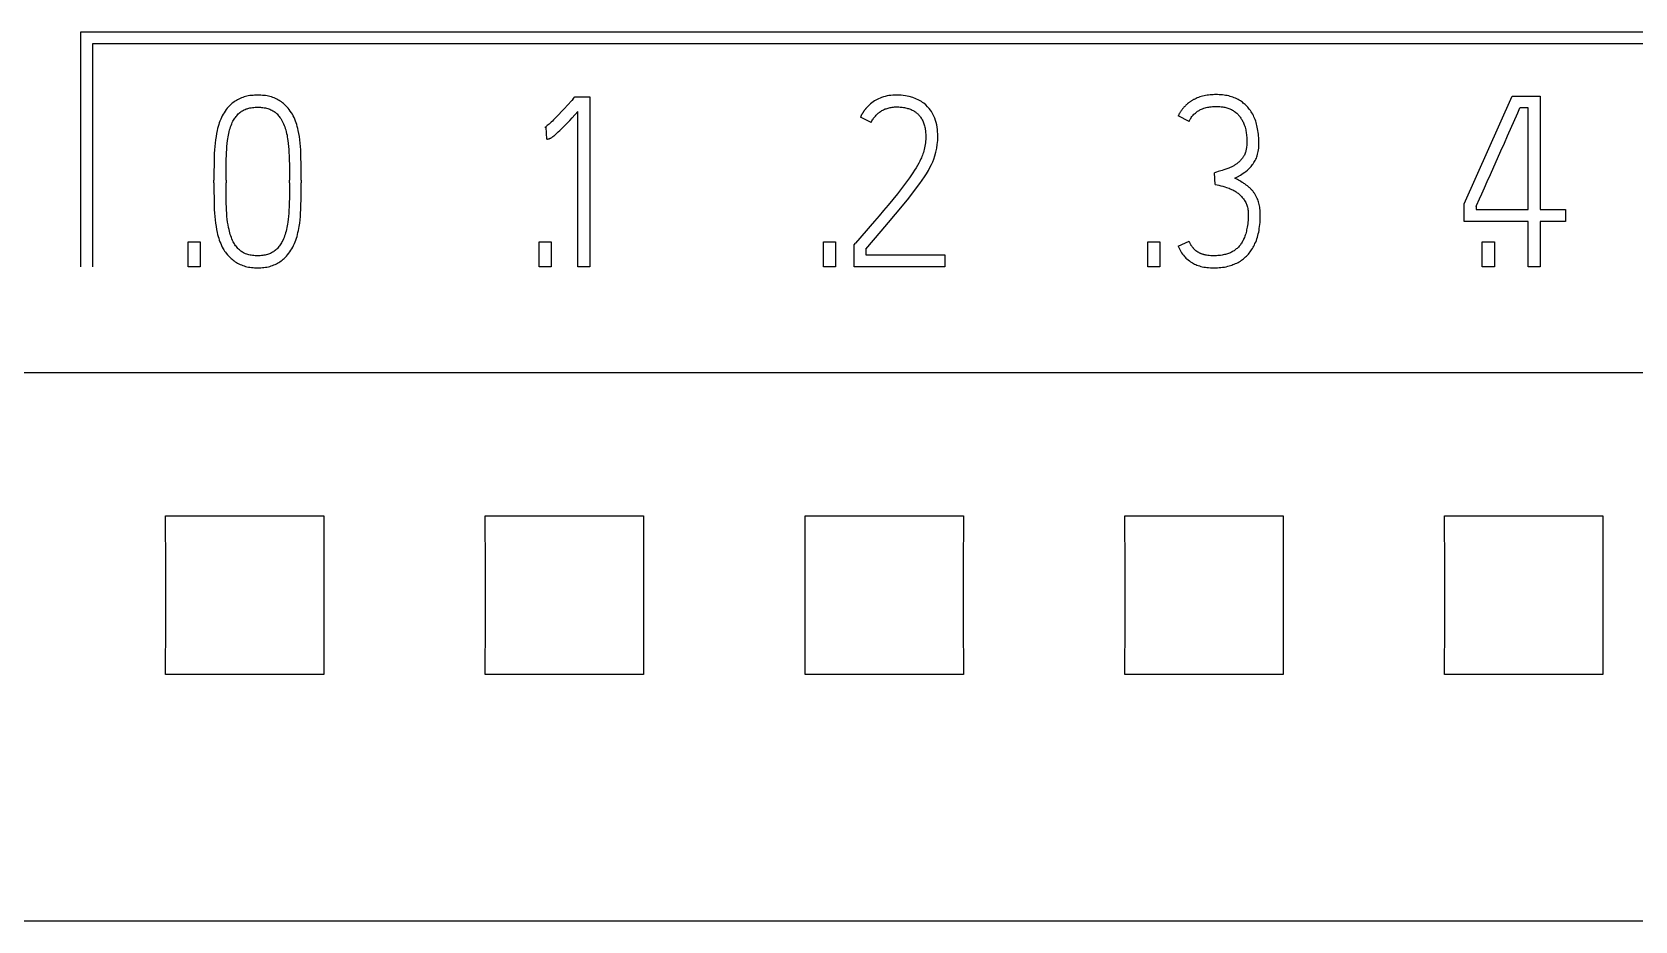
# Model space of a CAD drawing. Extents: x 867151 to 1787449, y -2071112 to -1028603.
# Drawn here: x 871228.45 to 871243.49, y -1032673.49 to -1032665.15 of the extents above; entities that cross this region are included whole.
import ezdxf

# ---------------------------------------------------------------- set-up
doc = ezdxf.new("R2010")
doc.units = 0
doc.header["$LTSCALE"] = 4
doc.header["$MEASUREMENT"] = 0
doc.layers.get('0').update_dxf_attribs({"linetype": 'CONTINUOUS'})
doc.layers.add('20000_FRONT_O', color=7, linetype='CONTINUOUS')

# ---------------------------------------------------------------- blocks, each defined once
blk = doc.blocks.new('A$C36C17930')
at = {"layer": '20000_FRONT_O', "color": 7, "linetype": 'Continuous'}
for p, q in [((15.462, 42.28), (15.462, 40.08)), ((39.511, 42.28), (15.462, 42.28)), ((15.572, 42.17), (15.572, 40.08)), ((39.401, 42.17), (15.572, 42.17)), ((16.958, 41.658), (16.946, 41.652)), ((16.97, 41.663), (16.958, 41.658)), ((16.983, 41.667), (16.97, 41.663)), ((16.995, 41.672), (16.983, 41.667)), ((17.008, 41.675), (16.995, 41.672)), ((17.021, 41.678), (17.008, 41.675)), ((17.035, 41.681), (17.021, 41.678)), ((17.05, 41.684), (17.035, 41.681)), ((17.065, 41.686), (17.05, 41.684)), ((17.079, 41.687), (17.065, 41.686)), ((17.094, 41.688), (17.079, 41.687)), ((17.108, 41.689), (17.094, 41.688)), ((17.123, 41.689), (17.108, 41.689)), ((17.138, 41.689), (17.123, 41.689)), ((17.153, 41.688), (17.138, 41.689)), ((17.167, 41.687), (17.153, 41.688)), ((17.182, 41.686), (17.167, 41.687)), ((17.196, 41.684), (17.182, 41.686)), ((17.211, 41.681), (17.196, 41.684)), ((17.225, 41.678), (17.211, 41.681)), ((17.238, 41.675), (17.225, 41.678)), ((17.251, 41.672), (17.238, 41.675)), ((17.264, 41.667), (17.251, 41.672)), ((17.276, 41.663), (17.264, 41.667)), ((17.289, 41.658), (17.276, 41.663)), ((17.301, 41.652), (17.289, 41.658)), ((20.083, 41.654), (20.099, 41.672)), ((20.099, 41.672), (20.239, 41.672)), ((20.239, 41.672), (20.239, 40.078)), ((22.948, 41.655), (22.935, 41.648)), ((22.962, 41.661), (22.948, 41.655)), ((22.975, 41.666), (22.962, 41.661)), ((22.993, 41.672), (22.975, 41.666)), ((23.01, 41.677), (22.993, 41.672)), ((23.028, 41.681), (23.01, 41.677)), ((23.045, 41.684), (23.028, 41.681)), ((23.063, 41.686), (23.045, 41.684)), ((23.081, 41.688), (23.063, 41.686)), ((23.1, 41.689), (23.081, 41.688)), ((23.118, 41.689), (23.1, 41.689)), ((23.139, 41.689), (23.118, 41.689)), ((23.16, 41.688), (23.139, 41.689)), ((23.18, 41.686), (23.16, 41.688)), ((23.2, 41.683), (23.18, 41.686)), ((23.217, 41.68), (23.2, 41.683)), ((23.235, 41.676), (23.217, 41.68)), ((23.268, 41.666), (23.235, 41.676)), ((23.298, 41.655), (23.268, 41.666)), ((23.325, 41.643), (23.298, 41.655)), ((25.926, 41.657), (25.914, 41.652)), ((25.938, 41.663), (25.926, 41.657)), ((25.949, 41.667), (25.938, 41.663)), ((25.961, 41.672), (25.949, 41.667)), ((25.975, 41.676), (25.961, 41.672)), ((25.988, 41.679), (25.975, 41.676)), ((26.002, 41.683), (25.988, 41.679)), ((26.016, 41.685), (26.002, 41.683)), ((26.03, 41.688), (26.016, 41.685)), ((26.044, 41.69), (26.03, 41.688)), ((26.058, 41.691), (26.044, 41.69)), ((26.072, 41.692), (26.058, 41.691)), ((26.086, 41.693), (26.072, 41.692)), ((26.1, 41.694), (26.086, 41.693)), ((26.114, 41.694), (26.1, 41.694)), ((26.129, 41.694), (26.114, 41.694)), ((26.144, 41.693), (26.129, 41.694)), ((26.159, 41.692), (26.144, 41.693)), ((26.174, 41.691), (26.159, 41.692)), ((26.189, 41.689), (26.174, 41.691)), ((26.204, 41.687), (26.189, 41.689)), ((26.219, 41.684), (26.204, 41.687)), ((26.233, 41.681), (26.219, 41.684)), ((26.246, 41.677), (26.233, 41.681)), ((26.259, 41.674), (26.246, 41.677)), ((26.272, 41.669), (26.259, 41.674)), ((26.284, 41.665), (26.272, 41.669)), ((26.297, 41.66), (26.284, 41.665)), ((26.309, 41.654), (26.297, 41.66)), ((28.443, 40.668), (28.891, 41.68)), ((28.891, 41.68), (29.155, 41.68)), ((29.155, 41.68), (29.155, 40.615)), ((16.799, 41.51), (16.79, 41.494)), ((16.808, 41.524), (16.799, 41.51)), ((16.817, 41.539), (16.808, 41.524)), ((16.827, 41.553), (16.817, 41.539)), ((16.838, 41.566), (16.827, 41.553)), ((16.849, 41.579), (16.838, 41.566)), ((16.861, 41.592), (16.849, 41.579)), ((16.871, 41.601), (16.861, 41.592)), ((16.88, 41.609), (16.871, 41.601)), ((16.891, 41.617), (16.88, 41.609)), ((16.901, 41.625), (16.891, 41.617)), ((16.912, 41.632), (16.901, 41.625)), ((16.923, 41.639), (16.912, 41.632)), ((16.934, 41.646), (16.923, 41.639)), ((16.946, 41.652), (16.934, 41.646)), ((16.934, 41.504), (16.941, 41.512)), ((16.941, 41.512), (16.948, 41.519)), ((16.948, 41.519), (16.956, 41.525)), ((16.956, 41.525), (16.964, 41.531)), ((16.964, 41.531), (16.972, 41.537)), ((16.972, 41.537), (16.98, 41.543)), ((16.98, 41.543), (16.989, 41.547)), ((16.989, 41.547), (16.997, 41.552)), ((16.997, 41.552), (17.006, 41.555)), ((17.006, 41.555), (17.014, 41.559)), ((17.014, 41.559), (17.023, 41.562)), ((17.023, 41.562), (17.032, 41.565)), ((17.032, 41.565), (17.041, 41.567)), ((17.041, 41.567), (17.05, 41.569)), ((17.05, 41.569), (17.062, 41.571)), ((17.062, 41.571), (17.074, 41.573)), ((17.074, 41.573), (17.086, 41.574)), ((17.086, 41.574), (17.099, 41.575)), ((17.099, 41.575), (17.111, 41.576)), ((17.111, 41.576), (17.123, 41.576)), ((17.123, 41.576), (17.135, 41.576)), ((17.135, 41.576), (17.148, 41.575)), ((17.148, 41.575), (17.16, 41.574)), ((17.16, 41.574), (17.172, 41.573)), ((17.172, 41.573), (17.184, 41.571)), ((17.184, 41.571), (17.196, 41.569)), ((17.196, 41.569), (17.206, 41.566)), ((17.206, 41.566), (17.217, 41.564)), ((17.217, 41.564), (17.227, 41.56)), ((17.227, 41.56), (17.237, 41.556)), ((17.237, 41.556), (17.247, 41.552)), ((17.247, 41.552), (17.256, 41.547)), ((17.256, 41.547), (17.264, 41.543)), ((17.264, 41.543), (17.271, 41.539)), ((17.271, 41.539), (17.279, 41.534)), ((17.279, 41.534), (17.286, 41.529)), ((17.286, 41.529), (17.292, 41.523)), ((17.292, 41.523), (17.299, 41.518)), ((17.299, 41.518), (17.305, 41.512)), ((17.313, 41.646), (17.301, 41.652)), ((17.305, 41.512), (17.312, 41.504)), ((17.324, 41.639), (17.313, 41.646)), ((17.335, 41.632), (17.324, 41.639)), ((17.345, 41.625), (17.335, 41.632)), ((17.356, 41.617), (17.345, 41.625)), ((17.366, 41.609), (17.356, 41.617)), ((17.376, 41.601), (17.366, 41.609)), ((17.385, 41.592), (17.376, 41.601)), ((17.397, 41.579), (17.385, 41.592)), ((17.408, 41.566), (17.397, 41.579)), ((17.419, 41.553), (17.408, 41.566)), ((17.429, 41.539), (17.419, 41.553)), ((17.439, 41.524), (17.429, 41.539)), ((17.448, 41.51), (17.439, 41.524)), ((17.456, 41.494), (17.448, 41.51)), ((19.947, 41.507), (19.922, 41.481)), ((19.974, 41.534), (19.947, 41.507)), ((20.001, 41.564), (19.974, 41.534)), ((20.029, 41.594), (20.001, 41.564)), ((20.07, 41.639), (20.029, 41.594)), ((20.083, 41.654), (20.07, 41.639)), ((20.074, 41.476), (20.128, 41.534)), ((20.128, 40.078), (20.128, 41.534)), ((22.79, 41.507), (22.788, 41.503)), ((22.792, 41.51), (22.79, 41.507)), ((22.794, 41.513), (22.792, 41.51)), ((22.796, 41.516), (22.794, 41.513)), ((22.798, 41.52), (22.796, 41.516)), ((22.8, 41.523), (22.798, 41.52)), ((22.802, 41.526), (22.8, 41.523)), ((22.804, 41.529), (22.802, 41.526)), ((22.806, 41.532), (22.804, 41.529)), ((22.808, 41.535), (22.806, 41.532)), ((22.81, 41.539), (22.808, 41.535)), ((22.812, 41.542), (22.81, 41.539)), ((22.814, 41.545), (22.812, 41.542)), ((22.817, 41.548), (22.814, 41.545)), ((22.819, 41.551), (22.817, 41.548)), ((22.821, 41.554), (22.819, 41.551)), ((22.824, 41.557), (22.821, 41.554)), ((22.826, 41.56), (22.824, 41.557)), ((22.829, 41.563), (22.826, 41.56)), ((22.831, 41.565), (22.829, 41.563)), ((22.833, 41.568), (22.831, 41.565)), ((22.847, 41.583), (22.833, 41.568)), ((22.862, 41.598), (22.847, 41.583)), ((22.873, 41.607), (22.862, 41.598)), ((22.885, 41.617), (22.873, 41.607)), ((22.897, 41.625), (22.885, 41.617)), ((22.909, 41.634), (22.897, 41.625)), ((22.922, 41.641), (22.909, 41.634)), ((22.935, 41.648), (22.922, 41.641)), ((22.925, 41.5), (22.931, 41.507)), ((22.931, 41.507), (22.938, 41.513)), ((22.938, 41.513), (22.945, 41.519)), ((22.945, 41.519), (22.951, 41.524)), ((22.951, 41.524), (22.958, 41.53)), ((22.958, 41.53), (22.965, 41.535)), ((22.965, 41.535), (22.972, 41.539)), ((22.972, 41.539), (22.98, 41.544)), ((22.98, 41.544), (22.987, 41.548)), ((22.987, 41.548), (22.995, 41.552)), ((22.995, 41.552), (23.002, 41.556)), ((23.002, 41.556), (23.01, 41.559)), ((23.01, 41.559), (23.018, 41.562)), ((23.018, 41.562), (23.028, 41.565)), ((23.028, 41.565), (23.037, 41.568)), ((23.037, 41.568), (23.047, 41.571)), ((23.047, 41.571), (23.057, 41.573)), ((23.057, 41.573), (23.067, 41.574)), ((23.067, 41.574), (23.077, 41.576)), ((23.077, 41.576), (23.087, 41.577)), ((23.087, 41.577), (23.097, 41.578)), ((23.097, 41.578), (23.107, 41.578)), ((23.107, 41.578), (23.118, 41.578)), ((23.118, 41.578), (23.128, 41.578)), ((23.128, 41.578), (23.139, 41.578)), ((23.139, 41.578), (23.149, 41.577)), ((23.149, 41.577), (23.16, 41.577)), ((23.16, 41.577), (23.17, 41.575)), ((23.17, 41.575), (23.181, 41.574)), ((23.181, 41.574), (23.191, 41.572)), ((23.191, 41.572), (23.201, 41.57)), ((23.201, 41.57), (23.212, 41.568)), ((23.212, 41.568), (23.22, 41.565)), ((23.22, 41.565), (23.229, 41.563)), ((23.229, 41.563), (23.238, 41.56)), ((23.238, 41.56), (23.246, 41.557)), ((23.246, 41.557), (23.254, 41.553)), ((23.254, 41.553), (23.263, 41.549)), ((23.263, 41.549), (23.271, 41.545)), ((23.271, 41.545), (23.279, 41.541)), ((23.279, 41.541), (23.286, 41.536)), ((23.286, 41.536), (23.293, 41.532)), ((23.293, 41.532), (23.299, 41.527)), ((23.299, 41.527), (23.305, 41.522)), ((23.305, 41.522), (23.311, 41.517)), ((23.311, 41.517), (23.317, 41.512)), ((23.317, 41.512), (23.322, 41.506)), ((23.322, 41.506), (23.327, 41.501)), ((23.35, 41.629), (23.325, 41.643)), ((23.361, 41.621), (23.35, 41.629)), ((23.371, 41.614), (23.361, 41.621)), ((23.391, 41.597), (23.371, 41.614)), ((23.407, 41.58), (23.391, 41.597)), ((23.422, 41.564), (23.407, 41.58)), ((23.435, 41.547), (23.422, 41.564)), ((23.443, 41.535), (23.435, 41.547)), ((23.451, 41.523), (23.443, 41.535)), ((23.458, 41.511), (23.451, 41.523)), ((23.467, 41.491), (23.458, 41.511)), ((25.766, 41.509), (25.764, 41.504)), ((25.769, 41.514), (25.766, 41.509)), ((25.771, 41.518), (25.769, 41.514)), ((25.774, 41.523), (25.771, 41.518)), ((25.777, 41.528), (25.774, 41.523)), ((25.78, 41.532), (25.777, 41.528)), ((25.783, 41.537), (25.78, 41.532)), ((25.786, 41.541), (25.783, 41.537)), ((25.789, 41.546), (25.786, 41.541)), ((25.792, 41.55), (25.789, 41.546)), ((25.795, 41.554), (25.792, 41.55)), ((25.798, 41.559), (25.795, 41.554)), ((25.802, 41.563), (25.798, 41.559)), ((25.805, 41.567), (25.802, 41.563)), ((25.809, 41.571), (25.805, 41.567)), ((25.812, 41.575), (25.809, 41.571)), ((25.816, 41.579), (25.812, 41.575)), ((25.82, 41.583), (25.816, 41.579)), ((25.823, 41.587), (25.82, 41.583)), ((25.827, 41.59), (25.823, 41.587)), ((25.831, 41.594), (25.827, 41.59)), ((25.835, 41.598), (25.831, 41.594)), ((25.839, 41.601), (25.835, 41.598)), ((25.843, 41.605), (25.839, 41.601)), ((25.847, 41.609), (25.843, 41.605)), ((25.852, 41.612), (25.847, 41.609)), ((25.856, 41.616), (25.852, 41.612)), ((25.861, 41.619), (25.856, 41.616)), ((25.865, 41.622), (25.861, 41.619)), ((25.87, 41.626), (25.865, 41.622)), ((25.875, 41.629), (25.87, 41.626)), ((25.88, 41.632), (25.875, 41.629)), ((25.884, 41.635), (25.88, 41.632)), ((25.889, 41.638), (25.884, 41.635)), ((25.894, 41.641), (25.889, 41.638)), ((25.899, 41.644), (25.894, 41.641)), ((25.904, 41.647), (25.899, 41.644)), ((25.9, 41.502), (25.907, 41.509)), ((25.909, 41.649), (25.904, 41.647)), ((25.907, 41.509), (25.913, 41.515)), ((25.914, 41.652), (25.909, 41.649)), ((25.913, 41.515), (25.92, 41.521)), ((25.92, 41.521), (25.927, 41.527)), ((25.927, 41.527), (25.934, 41.532)), ((25.934, 41.532), (25.941, 41.537)), ((25.941, 41.537), (25.948, 41.542)), ((25.948, 41.542), (25.955, 41.546)), ((25.955, 41.546), (25.962, 41.55)), ((25.962, 41.55), (25.969, 41.554)), ((25.969, 41.554), (25.977, 41.557)), ((25.977, 41.557), (25.988, 41.562)), ((25.988, 41.562), (25.999, 41.566)), ((25.999, 41.566), (26.011, 41.569)), ((26.011, 41.569), (26.022, 41.573)), ((26.022, 41.573), (26.034, 41.575)), ((26.034, 41.575), (26.046, 41.577)), ((26.046, 41.577), (26.057, 41.579)), ((26.057, 41.579), (26.069, 41.58)), ((26.069, 41.58), (26.08, 41.581)), ((26.08, 41.581), (26.092, 41.582)), ((26.092, 41.582), (26.103, 41.583)), ((26.103, 41.583), (26.114, 41.583)), ((26.114, 41.583), (26.124, 41.583)), ((26.124, 41.583), (26.133, 41.582)), ((26.133, 41.582), (26.142, 41.582)), ((26.142, 41.582), (26.151, 41.581)), ((26.151, 41.581), (26.161, 41.58)), ((26.161, 41.58), (26.17, 41.579)), ((26.17, 41.579), (26.179, 41.578)), ((26.179, 41.578), (26.188, 41.576)), ((26.188, 41.576), (26.198, 41.575)), ((26.198, 41.575), (26.207, 41.572)), ((26.207, 41.572), (26.216, 41.57)), ((26.216, 41.57), (26.225, 41.567)), ((26.225, 41.567), (26.233, 41.564)), ((26.233, 41.564), (26.242, 41.561)), ((26.242, 41.561), (26.25, 41.557)), ((26.25, 41.557), (26.259, 41.553)), ((26.259, 41.553), (26.267, 41.549)), ((26.267, 41.549), (26.275, 41.545)), ((26.275, 41.545), (26.282, 41.54)), ((26.282, 41.54), (26.288, 41.535)), ((26.288, 41.535), (26.295, 41.53)), ((26.295, 41.53), (26.301, 41.525)), ((26.301, 41.525), (26.308, 41.519)), ((26.308, 41.519), (26.314, 41.513)), ((26.321, 41.648), (26.309, 41.654)), ((26.314, 41.513), (26.32, 41.507)), ((26.32, 41.507), (26.325, 41.501)), ((26.332, 41.641), (26.321, 41.648)), ((26.342, 41.635), (26.332, 41.641)), ((26.352, 41.629), (26.342, 41.635)), ((26.361, 41.622), (26.352, 41.629)), ((26.37, 41.615), (26.361, 41.622)), ((26.379, 41.608), (26.37, 41.615)), ((26.388, 41.601), (26.379, 41.608)), ((26.396, 41.593), (26.388, 41.601)), ((26.404, 41.585), (26.396, 41.593)), ((26.412, 41.576), (26.404, 41.585)), ((26.42, 41.566), (26.412, 41.576)), ((26.429, 41.555), (26.42, 41.566)), ((26.437, 41.544), (26.429, 41.555)), ((26.444, 41.533), (26.437, 41.544)), ((26.451, 41.522), (26.444, 41.533)), ((26.458, 41.51), (26.451, 41.522)), ((26.464, 41.498), (26.458, 41.51)), ((28.849, 41.306), (28.944, 41.523)), ((28.944, 41.523), (28.965, 41.569)), ((29.042, 41.569), (28.965, 41.569)), ((29.042, 40.615), (29.042, 41.569)), ((16.743, 41.358), (16.737, 41.33)), ((16.747, 41.376), (16.743, 41.358)), ((16.752, 41.394), (16.747, 41.376)), ((16.758, 41.412), (16.752, 41.394)), ((16.763, 41.429), (16.758, 41.412)), ((16.769, 41.446), (16.763, 41.429)), ((16.776, 41.463), (16.769, 41.446)), ((16.783, 41.479), (16.776, 41.463)), ((16.79, 41.494), (16.783, 41.479)), ((16.855, 41.346), (16.859, 41.362)), ((16.859, 41.362), (16.864, 41.376)), ((16.864, 41.376), (16.868, 41.391)), ((16.868, 41.391), (16.874, 41.405)), ((16.874, 41.405), (16.879, 41.419)), ((16.879, 41.419), (16.885, 41.432)), ((16.885, 41.432), (16.891, 41.445)), ((16.891, 41.445), (16.897, 41.454)), ((16.897, 41.454), (16.902, 41.463)), ((16.902, 41.463), (16.908, 41.472)), ((16.908, 41.472), (16.914, 41.48)), ((16.914, 41.48), (16.92, 41.488)), ((16.92, 41.488), (16.927, 41.496)), ((16.927, 41.496), (16.934, 41.504)), ((17.312, 41.504), (17.319, 41.496)), ((17.319, 41.496), (17.325, 41.488)), ((17.325, 41.488), (17.331, 41.48)), ((17.331, 41.48), (17.339, 41.469)), ((17.339, 41.469), (17.347, 41.457)), ((17.347, 41.457), (17.353, 41.445)), ((17.353, 41.445), (17.36, 41.432)), ((17.36, 41.432), (17.366, 41.419)), ((17.366, 41.419), (17.372, 41.405)), ((17.372, 41.405), (17.377, 41.391)), ((17.377, 41.391), (17.382, 41.376)), ((17.382, 41.376), (17.386, 41.362)), ((17.386, 41.362), (17.391, 41.346)), ((17.464, 41.479), (17.456, 41.494)), ((17.47, 41.463), (17.464, 41.479)), ((17.477, 41.446), (17.47, 41.463)), ((17.483, 41.429), (17.477, 41.446)), ((17.489, 41.412), (17.483, 41.429)), ((17.494, 41.394), (17.489, 41.412)), ((17.499, 41.376), (17.494, 41.394)), ((17.503, 41.358), (17.499, 41.376)), ((17.509, 41.33), (17.503, 41.358)), ((19.83, 41.39), (19.817, 41.385)), ((19.822, 41.388), (19.817, 41.385)), ((19.826, 41.392), (19.822, 41.388)), ((19.833, 41.397), (19.826, 41.392)), ((19.837, 41.277), (19.83, 41.39)), ((19.84, 41.403), (19.833, 41.397)), ((19.857, 41.417), (19.84, 41.403)), ((19.867, 41.427), (19.857, 41.417)), ((19.877, 41.436), (19.867, 41.427)), ((19.888, 41.446), (19.877, 41.436)), ((19.899, 41.457), (19.888, 41.446)), ((19.911, 41.469), (19.899, 41.457)), ((19.922, 41.481), (19.911, 41.469)), ((19.943, 41.344), (19.957, 41.357)), ((19.957, 41.357), (19.973, 41.373)), ((19.973, 41.373), (19.989, 41.389)), ((19.989, 41.389), (20.008, 41.408)), ((20.008, 41.408), (20.028, 41.428)), ((20.028, 41.428), (20.051, 41.452)), ((20.051, 41.452), (20.074, 41.476)), ((22.78, 41.486), (22.778, 41.483)), ((22.878, 41.432), (22.778, 41.483)), ((22.781, 41.49), (22.78, 41.486)), ((22.783, 41.493), (22.781, 41.49)), ((22.785, 41.496), (22.783, 41.493)), ((22.786, 41.5), (22.785, 41.496)), ((22.788, 41.503), (22.786, 41.5)), ((22.878, 41.432), (22.882, 41.44)), ((22.882, 41.44), (22.886, 41.448)), ((22.886, 41.448), (22.891, 41.456)), ((22.891, 41.456), (22.896, 41.464)), ((22.896, 41.464), (22.901, 41.472)), ((22.901, 41.472), (22.907, 41.479)), ((22.907, 41.479), (22.912, 41.486)), ((22.912, 41.486), (22.919, 41.493)), ((22.919, 41.493), (22.925, 41.5)), ((23.327, 41.501), (23.332, 41.495)), ((23.332, 41.495), (23.337, 41.489)), ((23.337, 41.489), (23.342, 41.483)), ((23.342, 41.483), (23.348, 41.474)), ((23.348, 41.474), (23.353, 41.466)), ((23.353, 41.466), (23.358, 41.457)), ((23.358, 41.457), (23.362, 41.448)), ((23.362, 41.448), (23.367, 41.439)), ((23.367, 41.439), (23.37, 41.429)), ((23.37, 41.429), (23.374, 41.419)), ((23.374, 41.419), (23.377, 41.41)), ((23.377, 41.41), (23.38, 41.4)), ((23.38, 41.4), (23.382, 41.389)), ((23.382, 41.389), (23.384, 41.379)), ((23.384, 41.379), (23.386, 41.369)), ((23.386, 41.369), (23.388, 41.353)), ((23.475, 41.472), (23.467, 41.491)), ((23.482, 41.451), (23.475, 41.472)), ((23.488, 41.431), (23.482, 41.451)), ((23.493, 41.41), (23.488, 41.431)), ((23.497, 41.388), (23.493, 41.41)), ((23.5, 41.367), (23.497, 41.388)), ((23.502, 41.346), (23.5, 41.367)), ((25.762, 41.499), (25.759, 41.494)), ((25.861, 41.443), (25.759, 41.494)), ((25.764, 41.504), (25.762, 41.499)), ((25.861, 41.443), (25.866, 41.452)), ((25.866, 41.452), (25.871, 41.462)), ((25.871, 41.462), (25.877, 41.471)), ((25.877, 41.471), (25.882, 41.479)), ((25.882, 41.479), (25.888, 41.487)), ((25.888, 41.487), (25.894, 41.495)), ((25.894, 41.495), (25.9, 41.502)), ((26.325, 41.501), (26.331, 41.495)), ((26.331, 41.495), (26.336, 41.488)), ((26.336, 41.488), (26.341, 41.481)), ((26.341, 41.481), (26.346, 41.474)), ((26.346, 41.474), (26.351, 41.467)), ((26.351, 41.467), (26.355, 41.46)), ((26.355, 41.46), (26.359, 41.453)), ((26.359, 41.453), (26.363, 41.445)), ((26.363, 41.445), (26.367, 41.438)), ((26.367, 41.438), (26.371, 41.43)), ((26.371, 41.43), (26.375, 41.419)), ((26.375, 41.419), (26.379, 41.409)), ((26.379, 41.409), (26.383, 41.398)), ((26.383, 41.398), (26.386, 41.387)), ((26.386, 41.387), (26.389, 41.376)), ((26.389, 41.376), (26.392, 41.364)), ((26.392, 41.364), (26.394, 41.353)), ((26.47, 41.486), (26.464, 41.498)), ((26.476, 41.473), (26.47, 41.486)), ((26.481, 41.459), (26.476, 41.473)), ((26.486, 41.445), (26.481, 41.459)), ((26.49, 41.431), (26.486, 41.445)), ((26.495, 41.417), (26.49, 41.431)), ((26.498, 41.403), (26.495, 41.417)), ((26.501, 41.388), (26.498, 41.403)), ((26.504, 41.374), (26.501, 41.388)), ((26.507, 41.357), (26.504, 41.374)), ((26.51, 41.34), (26.507, 41.357)), ((16.72, 41.208), (16.718, 41.176)), ((16.723, 41.24), (16.72, 41.208)), ((16.727, 41.271), (16.723, 41.24)), ((16.732, 41.301), (16.727, 41.271)), ((16.737, 41.33), (16.732, 41.301)), ((16.832, 41.18), (16.834, 41.208)), ((16.834, 41.208), (16.837, 41.236)), ((16.837, 41.236), (16.84, 41.263)), ((16.84, 41.263), (16.843, 41.28)), ((16.843, 41.28), (16.845, 41.297)), ((16.845, 41.297), (16.848, 41.314)), ((16.848, 41.314), (16.852, 41.33)), ((16.852, 41.33), (16.855, 41.346)), ((17.391, 41.346), (17.394, 41.33)), ((17.394, 41.33), (17.398, 41.314)), ((17.398, 41.314), (17.401, 41.297)), ((17.401, 41.297), (17.404, 41.28)), ((17.404, 41.28), (17.406, 41.263)), ((17.406, 41.263), (17.409, 41.236)), ((17.409, 41.236), (17.412, 41.208)), ((17.412, 41.208), (17.414, 41.18)), ((17.514, 41.301), (17.509, 41.33)), ((17.518, 41.271), (17.514, 41.301)), ((17.521, 41.24), (17.518, 41.271)), ((17.524, 41.208), (17.521, 41.24)), ((17.527, 41.176), (17.524, 41.208)), ((19.837, 41.277), (19.84, 41.277)), ((19.84, 41.277), (19.843, 41.277)), ((19.843, 41.277), (19.847, 41.278)), ((19.847, 41.278), (19.851, 41.278)), ((19.851, 41.278), (19.856, 41.28)), ((19.856, 41.28), (19.86, 41.281)), ((19.86, 41.281), (19.864, 41.282)), ((19.864, 41.282), (19.868, 41.284)), ((19.868, 41.284), (19.872, 41.286)), ((19.872, 41.286), (19.877, 41.289)), ((19.877, 41.289), (19.882, 41.293)), ((19.882, 41.293), (19.887, 41.296)), ((19.887, 41.296), (19.893, 41.301)), ((19.893, 41.301), (19.9, 41.306)), ((19.9, 41.306), (19.906, 41.311)), ((19.906, 41.311), (19.914, 41.317)), ((19.914, 41.317), (19.921, 41.324)), ((19.921, 41.324), (19.929, 41.331)), ((19.929, 41.331), (19.943, 41.344)), ((23.382, 41.21), (23.379, 41.195)), ((23.384, 41.226), (23.382, 41.21)), ((23.387, 41.241), (23.384, 41.226)), ((23.388, 41.257), (23.387, 41.241)), ((23.388, 41.353), (23.389, 41.338)), ((23.39, 41.273), (23.388, 41.257)), ((23.389, 41.338), (23.39, 41.321)), ((23.39, 41.321), (23.391, 41.305)), ((23.391, 41.305), (23.39, 41.289)), ((23.39, 41.289), (23.39, 41.273)), ((23.494, 41.19), (23.499, 41.227)), ((23.499, 41.227), (23.503, 41.265)), ((23.503, 41.325), (23.502, 41.346)), ((23.504, 41.303), (23.503, 41.325)), ((23.503, 41.265), (23.504, 41.303)), ((26.394, 41.353), (26.396, 41.342)), ((26.396, 41.342), (26.398, 41.331)), ((26.398, 41.331), (26.4, 41.319)), ((26.4, 41.319), (26.401, 41.308)), ((26.401, 41.204), (26.4, 41.193)), ((26.401, 41.308), (26.402, 41.296)), ((26.402, 41.216), (26.401, 41.204)), ((26.402, 41.296), (26.402, 41.285)), ((26.402, 41.285), (26.403, 41.273)), ((26.403, 41.227), (26.402, 41.216)), ((26.403, 41.273), (26.403, 41.262)), ((26.403, 41.262), (26.403, 41.25)), ((26.403, 41.25), (26.403, 41.239)), ((26.403, 41.239), (26.403, 41.227)), ((26.512, 41.324), (26.51, 41.34)), ((26.513, 41.307), (26.512, 41.324)), ((26.515, 41.29), (26.513, 41.307)), ((26.514, 41.19), (26.515, 41.206)), ((26.515, 41.273), (26.515, 41.29)), ((26.516, 41.256), (26.515, 41.273)), ((26.515, 41.206), (26.516, 41.222)), ((26.516, 41.239), (26.516, 41.256)), ((26.516, 41.222), (26.516, 41.239)), ((28.787, 41.166), (28.819, 41.238)), ((28.819, 41.238), (28.849, 41.306)), ((16.715, 41.109), (16.714, 41.039)), ((16.716, 41.143), (16.715, 41.109)), ((16.718, 41.176), (16.716, 41.143)), ((16.827, 41.026), (16.828, 41.09)), ((16.828, 41.09), (16.829, 41.12)), ((16.829, 41.12), (16.83, 41.151)), ((16.83, 41.151), (16.832, 41.18)), ((17.414, 41.18), (17.416, 41.151)), ((17.416, 41.151), (17.417, 41.12)), ((17.417, 41.12), (17.418, 41.09)), ((17.418, 41.09), (17.42, 41.026)), ((17.528, 41.143), (17.527, 41.176)), ((17.529, 41.109), (17.528, 41.143)), ((17.531, 41.039), (17.529, 41.109)), ((23.335, 41.07), (23.325, 41.05)), ((23.345, 41.09), (23.335, 41.07)), ((23.35, 41.102), (23.345, 41.09)), ((23.355, 41.114), (23.35, 41.102)), ((23.36, 41.126), (23.355, 41.114)), ((23.364, 41.139), (23.36, 41.126)), ((23.368, 41.152), (23.364, 41.139)), ((23.372, 41.166), (23.368, 41.152)), ((23.375, 41.18), (23.372, 41.166)), ((23.379, 41.195), (23.375, 41.18)), ((23.444, 41.037), (23.456, 41.062)), ((23.456, 41.062), (23.466, 41.088)), ((23.466, 41.088), (23.477, 41.12)), ((23.477, 41.12), (23.486, 41.154)), ((23.486, 41.154), (23.494, 41.19)), ((26.322, 41.057), (26.318, 41.053)), ((26.327, 41.06), (26.322, 41.057)), ((26.331, 41.064), (26.327, 41.06)), ((26.335, 41.068), (26.331, 41.064)), ((26.339, 41.072), (26.335, 41.068)), ((26.343, 41.077), (26.339, 41.072)), ((26.347, 41.081), (26.343, 41.077)), ((26.351, 41.085), (26.347, 41.081)), ((26.355, 41.09), (26.351, 41.085)), ((26.359, 41.094), (26.355, 41.09)), ((26.362, 41.099), (26.359, 41.094)), ((26.366, 41.104), (26.362, 41.099)), ((26.369, 41.109), (26.366, 41.104)), ((26.372, 41.114), (26.369, 41.109)), ((26.375, 41.119), (26.372, 41.114)), ((26.38, 41.127), (26.375, 41.119)), ((26.384, 41.136), (26.38, 41.127)), ((26.387, 41.144), (26.384, 41.136)), ((26.39, 41.153), (26.387, 41.144)), ((26.393, 41.161), (26.39, 41.153)), ((26.395, 41.169), (26.393, 41.161)), ((26.397, 41.177), (26.395, 41.169)), ((26.398, 41.185), (26.397, 41.177)), ((26.4, 41.193), (26.398, 41.185)), ((26.463, 41.046), (26.47, 41.056)), ((26.47, 41.056), (26.476, 41.066)), ((26.476, 41.066), (26.481, 41.076)), ((26.481, 41.076), (26.487, 41.087)), ((26.487, 41.087), (26.492, 41.098)), ((26.492, 41.098), (26.496, 41.109)), ((26.496, 41.109), (26.5, 41.121)), ((26.5, 41.121), (26.504, 41.134)), ((26.504, 41.134), (26.507, 41.147)), ((26.507, 41.147), (26.51, 41.161)), ((26.51, 41.161), (26.512, 41.175)), ((26.512, 41.175), (26.514, 41.19)), ((28.689, 40.946), (28.787, 41.166)), ((16.714, 41.039), (16.713, 40.966)), ((16.713, 40.966), (16.713, 40.89)), ((16.826, 40.96), (16.827, 41.026)), ((16.826, 40.89), (16.826, 40.96)), ((17.42, 41.026), (17.42, 40.96)), ((17.42, 40.96), (17.421, 40.89)), ((17.531, 40.966), (17.531, 41.039)), ((17.532, 40.89), (17.531, 40.966)), ((23.237, 40.913), (23.202, 40.864)), ((23.27, 40.961), (23.237, 40.913)), ((23.285, 40.984), (23.27, 40.961)), ((23.3, 41.007), (23.285, 40.984)), ((23.313, 41.028), (23.3, 41.007)), ((23.325, 41.05), (23.313, 41.028)), ((23.357, 40.891), (23.378, 40.923)), ((23.378, 40.923), (23.397, 40.952)), ((23.397, 40.952), (23.415, 40.982)), ((23.415, 40.982), (23.43, 41.009)), ((23.43, 41.009), (23.444, 41.037)), ((26.117, 40.967), (26.099, 40.961)), ((26.105, 40.85), (26.099, 40.961)), ((26.134, 40.972), (26.117, 40.967)), ((26.17, 40.983), (26.134, 40.972)), ((26.188, 40.989), (26.17, 40.983)), ((26.206, 40.995), (26.188, 40.989)), ((26.215, 40.998), (26.206, 40.995)), ((26.224, 41.001), (26.215, 40.998)), ((26.233, 41.004), (26.224, 41.001)), ((26.241, 41.008), (26.233, 41.004)), ((26.248, 41.011), (26.241, 41.008)), ((26.255, 41.014), (26.248, 41.011)), ((26.261, 41.017), (26.255, 41.014)), ((26.268, 41.02), (26.261, 41.017)), ((26.274, 41.024), (26.268, 41.02)), ((26.28, 41.027), (26.274, 41.024)), ((26.286, 41.031), (26.28, 41.027)), ((26.292, 41.035), (26.286, 41.031)), ((26.29, 40.91), (26.316, 40.924)), ((26.302, 40.904), (26.29, 40.91)), ((26.298, 41.038), (26.292, 41.035)), ((26.304, 41.042), (26.298, 41.038)), ((26.314, 40.898), (26.302, 40.904)), ((26.309, 41.046), (26.304, 41.042)), ((26.313, 41.049), (26.309, 41.046)), ((26.318, 41.053), (26.313, 41.049)), ((26.316, 40.924), (26.343, 40.939)), ((26.343, 40.939), (26.37, 40.956)), ((26.37, 40.956), (26.383, 40.965)), ((26.383, 40.965), (26.395, 40.974)), ((26.395, 40.974), (26.408, 40.984)), ((26.408, 40.984), (26.42, 40.995)), ((26.42, 40.995), (26.432, 41.007)), ((26.432, 41.007), (26.443, 41.019)), ((26.443, 41.019), (26.45, 41.028)), ((26.45, 41.028), (26.457, 41.037)), ((26.457, 41.037), (26.463, 41.046)), ((28.659, 40.879), (28.689, 40.946)), ((16.713, 40.866), (16.713, 40.89)), ((16.713, 40.866), (16.713, 40.791)), ((16.713, 40.791), (16.714, 40.718)), ((16.826, 40.89), (16.826, 40.866)), ((16.826, 40.799), (16.826, 40.866)), ((16.827, 40.734), (16.826, 40.799)), ((17.421, 40.866), (17.42, 40.799)), ((17.42, 40.799), (17.42, 40.734)), ((17.421, 40.866), (17.421, 40.89)), ((17.531, 40.791), (17.532, 40.866)), ((17.531, 40.718), (17.531, 40.791)), ((17.532, 40.89), (17.532, 40.866)), ((23.124, 40.762), (23.081, 40.71)), ((23.164, 40.813), (23.124, 40.762)), ((23.202, 40.864), (23.164, 40.813)), ((23.231, 40.723), (23.286, 40.793)), ((23.286, 40.793), (23.335, 40.859)), ((23.335, 40.859), (23.357, 40.891)), ((26.105, 40.85), (26.123, 40.847)), ((26.123, 40.847), (26.141, 40.844)), ((26.141, 40.844), (26.159, 40.839)), ((26.159, 40.839), (26.177, 40.835)), ((26.177, 40.835), (26.195, 40.829)), ((26.195, 40.829), (26.213, 40.824)), ((26.213, 40.824), (26.225, 40.82)), ((26.225, 40.82), (26.237, 40.815)), ((26.237, 40.815), (26.248, 40.81)), ((26.248, 40.81), (26.26, 40.805)), ((26.26, 40.805), (26.271, 40.8)), ((26.271, 40.8), (26.282, 40.794)), ((26.282, 40.794), (26.292, 40.787)), ((26.292, 40.787), (26.303, 40.781)), ((26.303, 40.781), (26.313, 40.774)), ((26.313, 40.774), (26.32, 40.768)), ((26.326, 40.891), (26.314, 40.898)), ((26.32, 40.768), (26.328, 40.763)), ((26.337, 40.884), (26.326, 40.891)), ((26.328, 40.763), (26.335, 40.757)), ((26.335, 40.757), (26.341, 40.75)), ((26.348, 40.878), (26.337, 40.884)), ((26.359, 40.871), (26.348, 40.878)), ((26.367, 40.866), (26.359, 40.871)), ((26.375, 40.861), (26.367, 40.866)), ((26.383, 40.856), (26.375, 40.861)), ((26.391, 40.85), (26.383, 40.856)), ((26.396, 40.846), (26.391, 40.85)), ((26.402, 40.842), (26.396, 40.846)), ((26.408, 40.838), (26.402, 40.842)), ((26.414, 40.833), (26.408, 40.838)), ((26.419, 40.829), (26.414, 40.833)), ((26.424, 40.824), (26.419, 40.829)), ((26.43, 40.82), (26.424, 40.824)), ((26.435, 40.815), (26.43, 40.82)), ((26.44, 40.81), (26.435, 40.815)), ((26.444, 40.805), (26.44, 40.81)), ((26.449, 40.8), (26.444, 40.805)), ((26.453, 40.795), (26.449, 40.8)), ((26.458, 40.79), (26.453, 40.795)), ((26.462, 40.785), (26.458, 40.79)), ((26.466, 40.779), (26.462, 40.785)), ((26.47, 40.774), (26.466, 40.779)), ((26.474, 40.768), (26.47, 40.774)), ((26.478, 40.763), (26.474, 40.768)), ((26.481, 40.757), (26.478, 40.763)), ((26.485, 40.751), (26.481, 40.757)), ((28.586, 40.715), (28.608, 40.763)), ((28.608, 40.763), (28.632, 40.818)), ((28.632, 40.818), (28.659, 40.879)), ((16.714, 40.718), (16.715, 40.648)), ((16.715, 40.648), (16.716, 40.615)), ((16.716, 40.615), (16.718, 40.582)), ((16.828, 40.671), (16.827, 40.734)), ((16.829, 40.64), (16.828, 40.671)), ((16.831, 40.61), (16.829, 40.64)), ((16.832, 40.581), (16.831, 40.61)), ((17.416, 40.61), (17.414, 40.581)), ((17.417, 40.64), (17.416, 40.61)), ((17.418, 40.671), (17.417, 40.64)), ((17.42, 40.734), (17.418, 40.671)), ((17.526, 40.582), (17.528, 40.615)), ((17.528, 40.615), (17.529, 40.648)), ((17.529, 40.648), (17.531, 40.718)), ((22.995, 40.606), (22.952, 40.556)), ((23.038, 40.657), (22.995, 40.606)), ((23.081, 40.71), (23.038, 40.657)), ((23.108, 40.573), (23.171, 40.65)), ((23.171, 40.65), (23.231, 40.723)), ((26.341, 40.75), (26.348, 40.744)), ((26.348, 40.744), (26.354, 40.737)), ((26.354, 40.737), (26.36, 40.73)), ((26.36, 40.73), (26.366, 40.723)), ((26.366, 40.723), (26.372, 40.716)), ((26.372, 40.716), (26.377, 40.708)), ((26.377, 40.708), (26.382, 40.7)), ((26.382, 40.7), (26.387, 40.692)), ((26.387, 40.692), (26.392, 40.683)), ((26.392, 40.683), (26.396, 40.674)), ((26.396, 40.674), (26.4, 40.665)), ((26.4, 40.665), (26.403, 40.656)), ((26.403, 40.656), (26.406, 40.647)), ((26.406, 40.647), (26.409, 40.637)), ((26.409, 40.637), (26.411, 40.627)), ((26.411, 40.627), (26.413, 40.617)), ((26.413, 40.617), (26.414, 40.606)), ((26.414, 40.606), (26.415, 40.595)), ((26.488, 40.745), (26.485, 40.751)), ((26.491, 40.739), (26.488, 40.745)), ((26.494, 40.733), (26.491, 40.739)), ((26.497, 40.727), (26.494, 40.733)), ((26.5, 40.721), (26.497, 40.727)), ((26.505, 40.71), (26.5, 40.721)), ((26.509, 40.699), (26.505, 40.71)), ((26.513, 40.687), (26.509, 40.699)), ((26.516, 40.675), (26.513, 40.687)), ((26.519, 40.663), (26.516, 40.675)), ((26.522, 40.651), (26.519, 40.663)), ((26.524, 40.638), (26.522, 40.651)), ((26.526, 40.625), (26.524, 40.638)), ((26.527, 40.611), (26.526, 40.625)), ((26.529, 40.59), (26.527, 40.611)), ((28.443, 40.504), (28.443, 40.668)), ((28.554, 40.644), (28.559, 40.654)), ((28.554, 40.644), (28.554, 40.615)), ((28.554, 40.615), (29.042, 40.615)), ((28.559, 40.654), (28.586, 40.715)), ((29.155, 40.615), (29.391, 40.615)), ((29.391, 40.615), (29.391, 40.504)), ((16.718, 40.582), (16.72, 40.55)), ((16.72, 40.55), (16.723, 40.518)), ((16.723, 40.518), (16.727, 40.488)), ((16.727, 40.488), (16.732, 40.458)), ((16.732, 40.458), (16.737, 40.429)), ((16.835, 40.552), (16.832, 40.581)), ((16.838, 40.525), (16.835, 40.552)), ((16.841, 40.498), (16.838, 40.525)), ((16.845, 40.472), (16.841, 40.498)), ((16.85, 40.446), (16.845, 40.472)), ((17.399, 40.463), (17.396, 40.446)), ((17.402, 40.48), (17.399, 40.463)), ((17.405, 40.498), (17.402, 40.48)), ((17.409, 40.525), (17.405, 40.498)), ((17.411, 40.552), (17.409, 40.525)), ((17.414, 40.581), (17.411, 40.552)), ((17.509, 40.438), (17.513, 40.458)), ((17.513, 40.458), (17.517, 40.488)), ((17.517, 40.488), (17.521, 40.518)), ((17.521, 40.518), (17.524, 40.55)), ((17.524, 40.55), (17.526, 40.582)), ((22.87, 40.461), (22.831, 40.415)), ((22.911, 40.508), (22.87, 40.461)), ((22.952, 40.556), (22.911, 40.508)), ((22.972, 40.413), (23.041, 40.494)), ((23.041, 40.494), (23.108, 40.573)), ((26.409, 40.467), (26.406, 40.451)), ((26.411, 40.482), (26.409, 40.467)), ((26.413, 40.497), (26.411, 40.482)), ((26.414, 40.512), (26.413, 40.497)), ((26.415, 40.527), (26.414, 40.512)), ((26.415, 40.595), (26.416, 40.584)), ((26.416, 40.543), (26.415, 40.527)), ((26.416, 40.584), (26.416, 40.573)), ((26.416, 40.573), (26.416, 40.558)), ((26.416, 40.558), (26.416, 40.543)), ((26.52, 40.438), (26.523, 40.457)), ((26.523, 40.457), (26.525, 40.475)), ((26.525, 40.475), (26.527, 40.494)), ((26.527, 40.494), (26.528, 40.513)), ((26.528, 40.513), (26.529, 40.531)), ((26.529, 40.569), (26.529, 40.59)), ((26.529, 40.55), (26.529, 40.569)), ((26.529, 40.531), (26.529, 40.55)), ((29.042, 40.504), (28.443, 40.504)), ((29.042, 40.08), (29.042, 40.504)), ((29.155, 40.504), (29.155, 40.08)), ((29.391, 40.504), (29.155, 40.504)), ((16.471, 40.08), (16.471, 40.313)), ((16.471, 40.313), (16.584, 40.313)), ((16.584, 40.313), (16.584, 40.08)), ((16.737, 40.429), (16.743, 40.4)), ((16.743, 40.4), (16.747, 40.382)), ((16.747, 40.382), (16.752, 40.364)), ((16.752, 40.364), (16.758, 40.346)), ((16.758, 40.346), (16.763, 40.329)), ((16.763, 40.329), (16.769, 40.312)), ((16.769, 40.312), (16.776, 40.296)), ((16.854, 40.43), (16.85, 40.446)), ((16.857, 40.414), (16.854, 40.43)), ((16.862, 40.398), (16.857, 40.414)), ((16.866, 40.383), (16.862, 40.398)), ((16.871, 40.368), (16.866, 40.383)), ((16.876, 40.353), (16.871, 40.368)), ((16.881, 40.34), (16.876, 40.353)), ((16.887, 40.326), (16.881, 40.34)), ((16.894, 40.313), (16.887, 40.326)), ((16.899, 40.303), (16.894, 40.313)), ((16.904, 40.294), (16.899, 40.303)), ((17.346, 40.303), (17.34, 40.294)), ((17.351, 40.313), (17.346, 40.303)), ((17.358, 40.326), (17.351, 40.313)), ((17.364, 40.34), (17.358, 40.326)), ((17.37, 40.353), (17.364, 40.34)), ((17.375, 40.368), (17.37, 40.353)), ((17.38, 40.383), (17.375, 40.368)), ((17.384, 40.398), (17.38, 40.383)), ((17.389, 40.414), (17.384, 40.398)), ((17.393, 40.43), (17.389, 40.414)), ((17.396, 40.446), (17.393, 40.43)), ((17.467, 40.296), (17.474, 40.312)), ((17.474, 40.312), (17.48, 40.329)), ((17.48, 40.329), (17.486, 40.346)), ((17.486, 40.346), (17.492, 40.364)), ((17.492, 40.364), (17.497, 40.382)), ((17.497, 40.382), (17.501, 40.4)), ((17.501, 40.4), (17.505, 40.419)), ((17.505, 40.419), (17.509, 40.438)), ((19.764, 40.08), (19.764, 40.313)), ((19.764, 40.313), (19.877, 40.313)), ((19.877, 40.313), (19.877, 40.08)), ((22.432, 40.08), (22.432, 40.313)), ((22.432, 40.313), (22.545, 40.313)), ((22.545, 40.313), (22.545, 40.08)), ((22.831, 40.415), (22.732, 40.3)), ((22.829, 40.245), (22.901, 40.33)), ((22.901, 40.33), (22.972, 40.413)), ((25.473, 40.08), (25.473, 40.313)), ((25.473, 40.313), (25.586, 40.313)), ((25.586, 40.313), (25.586, 40.08)), ((25.759, 40.271), (25.861, 40.318)), ((25.863, 40.313), (25.861, 40.318)), ((25.865, 40.309), (25.863, 40.313)), ((25.868, 40.305), (25.865, 40.309)), ((25.87, 40.3), (25.868, 40.305)), ((26.358, 40.31), (26.353, 40.301)), ((26.363, 40.318), (26.358, 40.31)), ((26.368, 40.327), (26.363, 40.318)), ((26.372, 40.335), (26.368, 40.327)), ((26.376, 40.344), (26.372, 40.335)), ((26.38, 40.353), (26.376, 40.344)), ((26.384, 40.365), (26.38, 40.353)), ((26.388, 40.377), (26.384, 40.365)), ((26.392, 40.389), (26.388, 40.377)), ((26.396, 40.402), (26.392, 40.389)), ((26.399, 40.414), (26.396, 40.402)), ((26.401, 40.426), (26.399, 40.414)), ((26.404, 40.439), (26.401, 40.426)), ((26.406, 40.451), (26.404, 40.439)), ((26.479, 40.296), (26.486, 40.311)), ((26.486, 40.311), (26.492, 40.326)), ((26.492, 40.326), (26.497, 40.342)), ((26.497, 40.342), (26.502, 40.357)), ((26.502, 40.357), (26.506, 40.373)), ((26.506, 40.373), (26.51, 40.388)), ((26.51, 40.388), (26.514, 40.404)), ((26.514, 40.404), (26.517, 40.42)), ((26.517, 40.42), (26.52, 40.438)), ((28.612, 40.08), (28.612, 40.313)), ((28.612, 40.313), (28.725, 40.313)), ((28.725, 40.313), (28.725, 40.08)), ((16.776, 40.296), (16.783, 40.28)), ((16.783, 40.28), (16.791, 40.264)), ((16.791, 40.264), (16.799, 40.249)), ((16.799, 40.249), (16.806, 40.238)), ((16.806, 40.238), (16.813, 40.227)), ((16.813, 40.227), (16.82, 40.216)), ((16.82, 40.216), (16.828, 40.206)), ((16.828, 40.206), (16.839, 40.192)), ((16.839, 40.192), (16.851, 40.179)), ((16.851, 40.179), (16.864, 40.167)), ((16.864, 40.167), (16.873, 40.158)), ((16.873, 40.158), (16.883, 40.15)), ((16.91, 40.285), (16.904, 40.294)), ((16.916, 40.276), (16.91, 40.285)), ((16.923, 40.268), (16.916, 40.276)), ((16.929, 40.26), (16.923, 40.268)), ((16.936, 40.252), (16.929, 40.26)), ((16.943, 40.245), (16.936, 40.252)), ((16.951, 40.238), (16.943, 40.245)), ((16.958, 40.232), (16.951, 40.238)), ((16.966, 40.226), (16.958, 40.232)), ((16.974, 40.22), (16.966, 40.226)), ((16.982, 40.215), (16.974, 40.22)), ((16.991, 40.21), (16.982, 40.215)), ((17.001, 40.205), (16.991, 40.21)), ((17.01, 40.201), (17.001, 40.205)), ((17.02, 40.198), (17.01, 40.201)), ((17.03, 40.194), (17.02, 40.198)), ((17.041, 40.192), (17.03, 40.194)), ((17.051, 40.189), (17.041, 40.192)), ((17.063, 40.187), (17.051, 40.189)), ((17.075, 40.185), (17.063, 40.187)), ((17.087, 40.184), (17.075, 40.185)), ((17.099, 40.183), (17.087, 40.184)), ((17.111, 40.183), (17.099, 40.183)), ((17.123, 40.182), (17.111, 40.183)), ((17.135, 40.183), (17.123, 40.182)), ((17.147, 40.183), (17.135, 40.183)), ((17.159, 40.184), (17.147, 40.183)), ((17.171, 40.185), (17.159, 40.184)), ((17.182, 40.187), (17.171, 40.185)), ((17.194, 40.189), (17.182, 40.187)), ((17.204, 40.192), (17.194, 40.189)), ((17.215, 40.195), (17.204, 40.192)), ((17.225, 40.198), (17.215, 40.195)), ((17.234, 40.201), (17.225, 40.198)), ((17.244, 40.205), (17.234, 40.201)), ((17.253, 40.21), (17.244, 40.205)), ((17.262, 40.215), (17.253, 40.21)), ((17.27, 40.22), (17.262, 40.215)), ((17.278, 40.226), (17.27, 40.22)), ((17.286, 40.232), (17.278, 40.226)), ((17.294, 40.238), (17.286, 40.232)), ((17.301, 40.245), (17.294, 40.238)), ((17.308, 40.252), (17.301, 40.245)), ((17.315, 40.26), (17.308, 40.252)), ((17.322, 40.268), (17.315, 40.26)), ((17.328, 40.276), (17.322, 40.268)), ((17.334, 40.285), (17.328, 40.276)), ((17.34, 40.294), (17.334, 40.285)), ((17.362, 40.15), (17.371, 40.158)), ((17.371, 40.158), (17.381, 40.167)), ((17.381, 40.167), (17.393, 40.179)), ((17.393, 40.179), (17.404, 40.192)), ((17.404, 40.192), (17.415, 40.206)), ((17.415, 40.206), (17.425, 40.22)), ((17.425, 40.22), (17.435, 40.234)), ((17.435, 40.234), (17.444, 40.249)), ((17.444, 40.249), (17.452, 40.264)), ((17.452, 40.264), (17.46, 40.28)), ((17.46, 40.28), (17.467, 40.296)), ((22.718, 40.285), (22.732, 40.3)), ((22.718, 40.08), (22.718, 40.285)), ((22.829, 40.245), (22.829, 40.191)), ((22.829, 40.191), (23.57, 40.191)), ((23.57, 40.191), (23.57, 40.08)), ((25.759, 40.271), (25.765, 40.259)), ((25.765, 40.259), (25.771, 40.247)), ((25.771, 40.247), (25.784, 40.223)), ((25.784, 40.223), (25.791, 40.211)), ((25.791, 40.211), (25.799, 40.199)), ((25.799, 40.199), (25.808, 40.187)), ((25.808, 40.187), (25.817, 40.176)), ((25.817, 40.176), (25.824, 40.168)), ((25.824, 40.168), (25.831, 40.161)), ((25.831, 40.161), (25.839, 40.154)), ((25.839, 40.154), (25.851, 40.143)), ((25.872, 40.296), (25.87, 40.3)), ((25.874, 40.292), (25.872, 40.296)), ((25.877, 40.287), (25.874, 40.292)), ((25.879, 40.283), (25.877, 40.287)), ((25.882, 40.279), (25.879, 40.283)), ((25.885, 40.275), (25.882, 40.279)), ((25.887, 40.271), (25.885, 40.275)), ((25.89, 40.267), (25.887, 40.271)), ((25.892, 40.264), (25.89, 40.267)), ((25.895, 40.26), (25.892, 40.264)), ((25.898, 40.257), (25.895, 40.26)), ((25.901, 40.253), (25.898, 40.257)), ((25.904, 40.25), (25.901, 40.253)), ((25.907, 40.247), (25.904, 40.25)), ((25.91, 40.244), (25.907, 40.247)), ((25.913, 40.24), (25.91, 40.244)), ((25.916, 40.238), (25.913, 40.24)), ((25.919, 40.235), (25.916, 40.238)), ((25.922, 40.233), (25.919, 40.235)), ((25.925, 40.23), (25.922, 40.233)), ((25.928, 40.228), (25.925, 40.23)), ((25.931, 40.225), (25.928, 40.228)), ((25.934, 40.223), (25.931, 40.225)), ((25.937, 40.221), (25.934, 40.223)), ((25.94, 40.219), (25.937, 40.221)), ((25.943, 40.217), (25.94, 40.219)), ((25.947, 40.215), (25.943, 40.217)), ((25.951, 40.212), (25.947, 40.215)), ((25.955, 40.21), (25.951, 40.212)), ((25.958, 40.208), (25.955, 40.21)), ((25.962, 40.206), (25.958, 40.208)), ((25.967, 40.205), (25.962, 40.206)), ((25.971, 40.203), (25.967, 40.205)), ((25.975, 40.201), (25.971, 40.203)), ((25.979, 40.2), (25.975, 40.201)), ((25.983, 40.198), (25.979, 40.2)), ((25.987, 40.197), (25.983, 40.198)), ((25.992, 40.195), (25.987, 40.197)), ((25.998, 40.194), (25.992, 40.195)), ((26.003, 40.192), (25.998, 40.194)), ((26.008, 40.191), (26.003, 40.192)), ((26.013, 40.19), (26.008, 40.191)), ((26.019, 40.189), (26.013, 40.19)), ((26.024, 40.188), (26.019, 40.189)), ((26.037, 40.186), (26.024, 40.188)), ((26.051, 40.184), (26.037, 40.186)), ((26.065, 40.183), (26.051, 40.184)), ((26.08, 40.183), (26.065, 40.183)), ((26.094, 40.182), (26.08, 40.183)), ((26.107, 40.183), (26.094, 40.182)), ((26.119, 40.183), (26.107, 40.183)), ((26.132, 40.184), (26.119, 40.183)), ((26.145, 40.185), (26.132, 40.184)), ((26.157, 40.186), (26.145, 40.185)), ((26.17, 40.188), (26.157, 40.186)), ((26.182, 40.19), (26.17, 40.188)), ((26.194, 40.193), (26.182, 40.19)), ((26.204, 40.195), (26.194, 40.193)), ((26.213, 40.198), (26.204, 40.195)), ((26.222, 40.201), (26.213, 40.198)), ((26.231, 40.204), (26.222, 40.201)), ((26.24, 40.208), (26.231, 40.204)), ((26.249, 40.211), (26.24, 40.208)), ((26.258, 40.216), (26.249, 40.211)), ((26.266, 40.22), (26.258, 40.216)), ((26.275, 40.225), (26.266, 40.22)), ((26.283, 40.23), (26.275, 40.225)), ((26.29, 40.235), (26.283, 40.23)), ((26.297, 40.24), (26.29, 40.235)), ((26.304, 40.246), (26.297, 40.24)), ((26.311, 40.252), (26.304, 40.246)), ((26.318, 40.258), (26.311, 40.252)), ((26.324, 40.264), (26.318, 40.258)), ((26.33, 40.271), (26.324, 40.264)), ((26.336, 40.278), (26.33, 40.271)), ((26.342, 40.285), (26.336, 40.278)), ((26.348, 40.293), (26.342, 40.285)), ((26.353, 40.301), (26.348, 40.293)), ((26.363, 40.147), (26.372, 40.155)), ((26.372, 40.155), (26.382, 40.163)), ((26.382, 40.163), (26.391, 40.171)), ((26.391, 40.171), (26.4, 40.18)), ((26.4, 40.18), (26.409, 40.189)), ((26.409, 40.189), (26.417, 40.198)), ((26.417, 40.198), (26.426, 40.208)), ((26.426, 40.208), (26.434, 40.218)), ((26.434, 40.218), (26.441, 40.229)), ((26.441, 40.229), (26.448, 40.239)), ((26.448, 40.239), (26.455, 40.25)), ((26.455, 40.25), (26.462, 40.262)), ((26.462, 40.262), (26.468, 40.273)), ((26.468, 40.273), (26.474, 40.285)), ((26.474, 40.285), (26.479, 40.296)), ((16.584, 40.08), (16.471, 40.08)), ((16.883, 40.15), (16.892, 40.141)), ((16.892, 40.141), (16.903, 40.134)), ((16.903, 40.134), (16.913, 40.126)), ((16.913, 40.126), (16.924, 40.119)), ((16.924, 40.119), (16.935, 40.113)), ((16.935, 40.113), (16.947, 40.107)), ((16.947, 40.107), (16.958, 40.101)), ((16.958, 40.101), (16.971, 40.096)), ((16.971, 40.096), (16.983, 40.091)), ((16.983, 40.091), (16.996, 40.087)), ((16.996, 40.087), (17.008, 40.083)), ((17.008, 40.083), (17.021, 40.08)), ((17.021, 40.08), (17.036, 40.077)), ((17.036, 40.077), (17.05, 40.075)), ((17.05, 40.075), (17.065, 40.073)), ((17.065, 40.073), (17.079, 40.071)), ((17.079, 40.071), (17.094, 40.07)), ((17.094, 40.07), (17.109, 40.069)), ((17.109, 40.069), (17.123, 40.069)), ((17.123, 40.069), (17.138, 40.069)), ((17.138, 40.069), (17.152, 40.07)), ((17.152, 40.07), (17.167, 40.071)), ((17.167, 40.071), (17.181, 40.073)), ((17.181, 40.073), (17.195, 40.075)), ((17.195, 40.075), (17.21, 40.077)), ((17.21, 40.077), (17.224, 40.08)), ((17.224, 40.08), (17.237, 40.083)), ((17.237, 40.083), (17.249, 40.087)), ((17.249, 40.087), (17.262, 40.091)), ((17.262, 40.091), (17.274, 40.096)), ((17.274, 40.096), (17.286, 40.101)), ((17.286, 40.101), (17.298, 40.107)), ((17.298, 40.107), (17.31, 40.113)), ((17.31, 40.113), (17.321, 40.119)), ((17.321, 40.119), (17.331, 40.126)), ((17.331, 40.126), (17.342, 40.134)), ((17.342, 40.134), (17.352, 40.141)), ((17.352, 40.141), (17.362, 40.15)), ((19.877, 40.08), (19.764, 40.08)), ((20.239, 40.078), (20.128, 40.078)), ((22.545, 40.08), (22.432, 40.08)), ((23.57, 40.08), (22.718, 40.08)), ((25.586, 40.08), (25.473, 40.08)), ((25.851, 40.143), (25.864, 40.134)), ((25.864, 40.134), (25.873, 40.127)), ((25.873, 40.127), (25.882, 40.121)), ((25.882, 40.121), (25.892, 40.116)), ((25.892, 40.116), (25.902, 40.11)), ((25.902, 40.11), (25.913, 40.105)), ((25.913, 40.105), (25.924, 40.1)), ((25.924, 40.1), (25.935, 40.095)), ((25.935, 40.095), (25.947, 40.091)), ((25.947, 40.091), (25.959, 40.087)), ((25.959, 40.087), (25.972, 40.083)), ((25.972, 40.083), (25.985, 40.08)), ((25.985, 40.08), (25.999, 40.077)), ((25.999, 40.077), (26.014, 40.075)), ((26.014, 40.075), (26.029, 40.073)), ((26.029, 40.073), (26.044, 40.071)), ((26.044, 40.071), (26.061, 40.07)), ((26.061, 40.07), (26.077, 40.069)), ((26.077, 40.069), (26.094, 40.069)), ((26.094, 40.069), (26.111, 40.069)), ((26.111, 40.069), (26.127, 40.07)), ((26.127, 40.07), (26.143, 40.071)), ((26.143, 40.071), (26.16, 40.073)), ((26.16, 40.073), (26.176, 40.075)), ((26.176, 40.075), (26.192, 40.077)), ((26.192, 40.077), (26.208, 40.08)), ((26.208, 40.08), (26.224, 40.084)), ((26.224, 40.084), (26.236, 40.087)), ((26.236, 40.087), (26.249, 40.09)), ((26.249, 40.09), (26.261, 40.094)), ((26.261, 40.094), (26.273, 40.099)), ((26.273, 40.099), (26.285, 40.103)), ((26.285, 40.103), (26.297, 40.109)), ((26.297, 40.109), (26.309, 40.114)), ((26.309, 40.114), (26.32, 40.12)), ((26.32, 40.12), (26.332, 40.126)), ((26.332, 40.126), (26.342, 40.133)), ((26.342, 40.133), (26.352, 40.14)), ((26.352, 40.14), (26.363, 40.147)), ((28.725, 40.08), (28.612, 40.08)), ((29.155, 40.08), (29.042, 40.08)), ((42.601, 39.084), (2.401, 39.084)), ((16.26, 37.25), (16.258, 37.743)), ((16.258, 37.743), (17.744, 37.743)), ((17.744, 37.743), (17.743, 37.25)), ((19.26, 37.25), (19.258, 37.743)), ((19.258, 37.743), (20.744, 37.743)), ((20.744, 37.743), (20.743, 37.25)), ((22.26, 37.25), (22.258, 37.743)), ((22.258, 37.743), (23.744, 37.743)), ((23.744, 37.743), (23.743, 37.25)), ((25.26, 37.25), (25.258, 37.743)), ((25.258, 37.743), (26.744, 37.743)), ((26.744, 37.743), (26.743, 37.25)), ((28.26, 37.25), (28.258, 37.743)), ((28.258, 37.743), (29.744, 37.743)), ((29.744, 37.743), (29.743, 37.25)), ((16.26, 36.75), (16.26, 37.25)), ((17.743, 37.25), (17.743, 36.75)), ((19.26, 36.75), (19.26, 37.25)), ((20.743, 37.25), (20.743, 36.75)), ((22.26, 36.75), (22.26, 37.25)), ((23.743, 37.25), (23.743, 36.75)), ((25.26, 36.75), (25.26, 37.25)), ((26.743, 37.25), (26.743, 36.75)), ((28.26, 36.75), (28.26, 37.25)), ((29.743, 37.25), (29.743, 36.75)), ((16.258, 36.257), (16.26, 36.75)), ((17.743, 36.75), (17.744, 36.257)), ((19.258, 36.257), (19.26, 36.75)), ((20.743, 36.75), (20.744, 36.257)), ((22.258, 36.257), (22.26, 36.75)), ((23.743, 36.75), (23.744, 36.257)), ((25.258, 36.257), (25.26, 36.75)), ((26.743, 36.75), (26.744, 36.257)), ((28.258, 36.257), (28.26, 36.75)), ((29.743, 36.75), (29.744, 36.257)), ((17.744, 36.257), (16.258, 36.257)), ((20.744, 36.257), (19.258, 36.257)), ((23.744, 36.257), (22.258, 36.257)), ((26.744, 36.257), (25.258, 36.257)), ((29.744, 36.257), (28.258, 36.257)), ((2.401, 33.944), (42.61, 33.944))]:
    blk.add_line(p, q, dxfattribs=at)

msp = doc.modelspace()

# ---------------------------------------------------------------- block references
at = {"color": 0, "linetype": 'ByBlock', "ltscale": 25}
msp.add_blockref('A$C36C17930', (871213.445, -1032707.432), dxfattribs=at)

doc.saveas('drawing.dxf')
